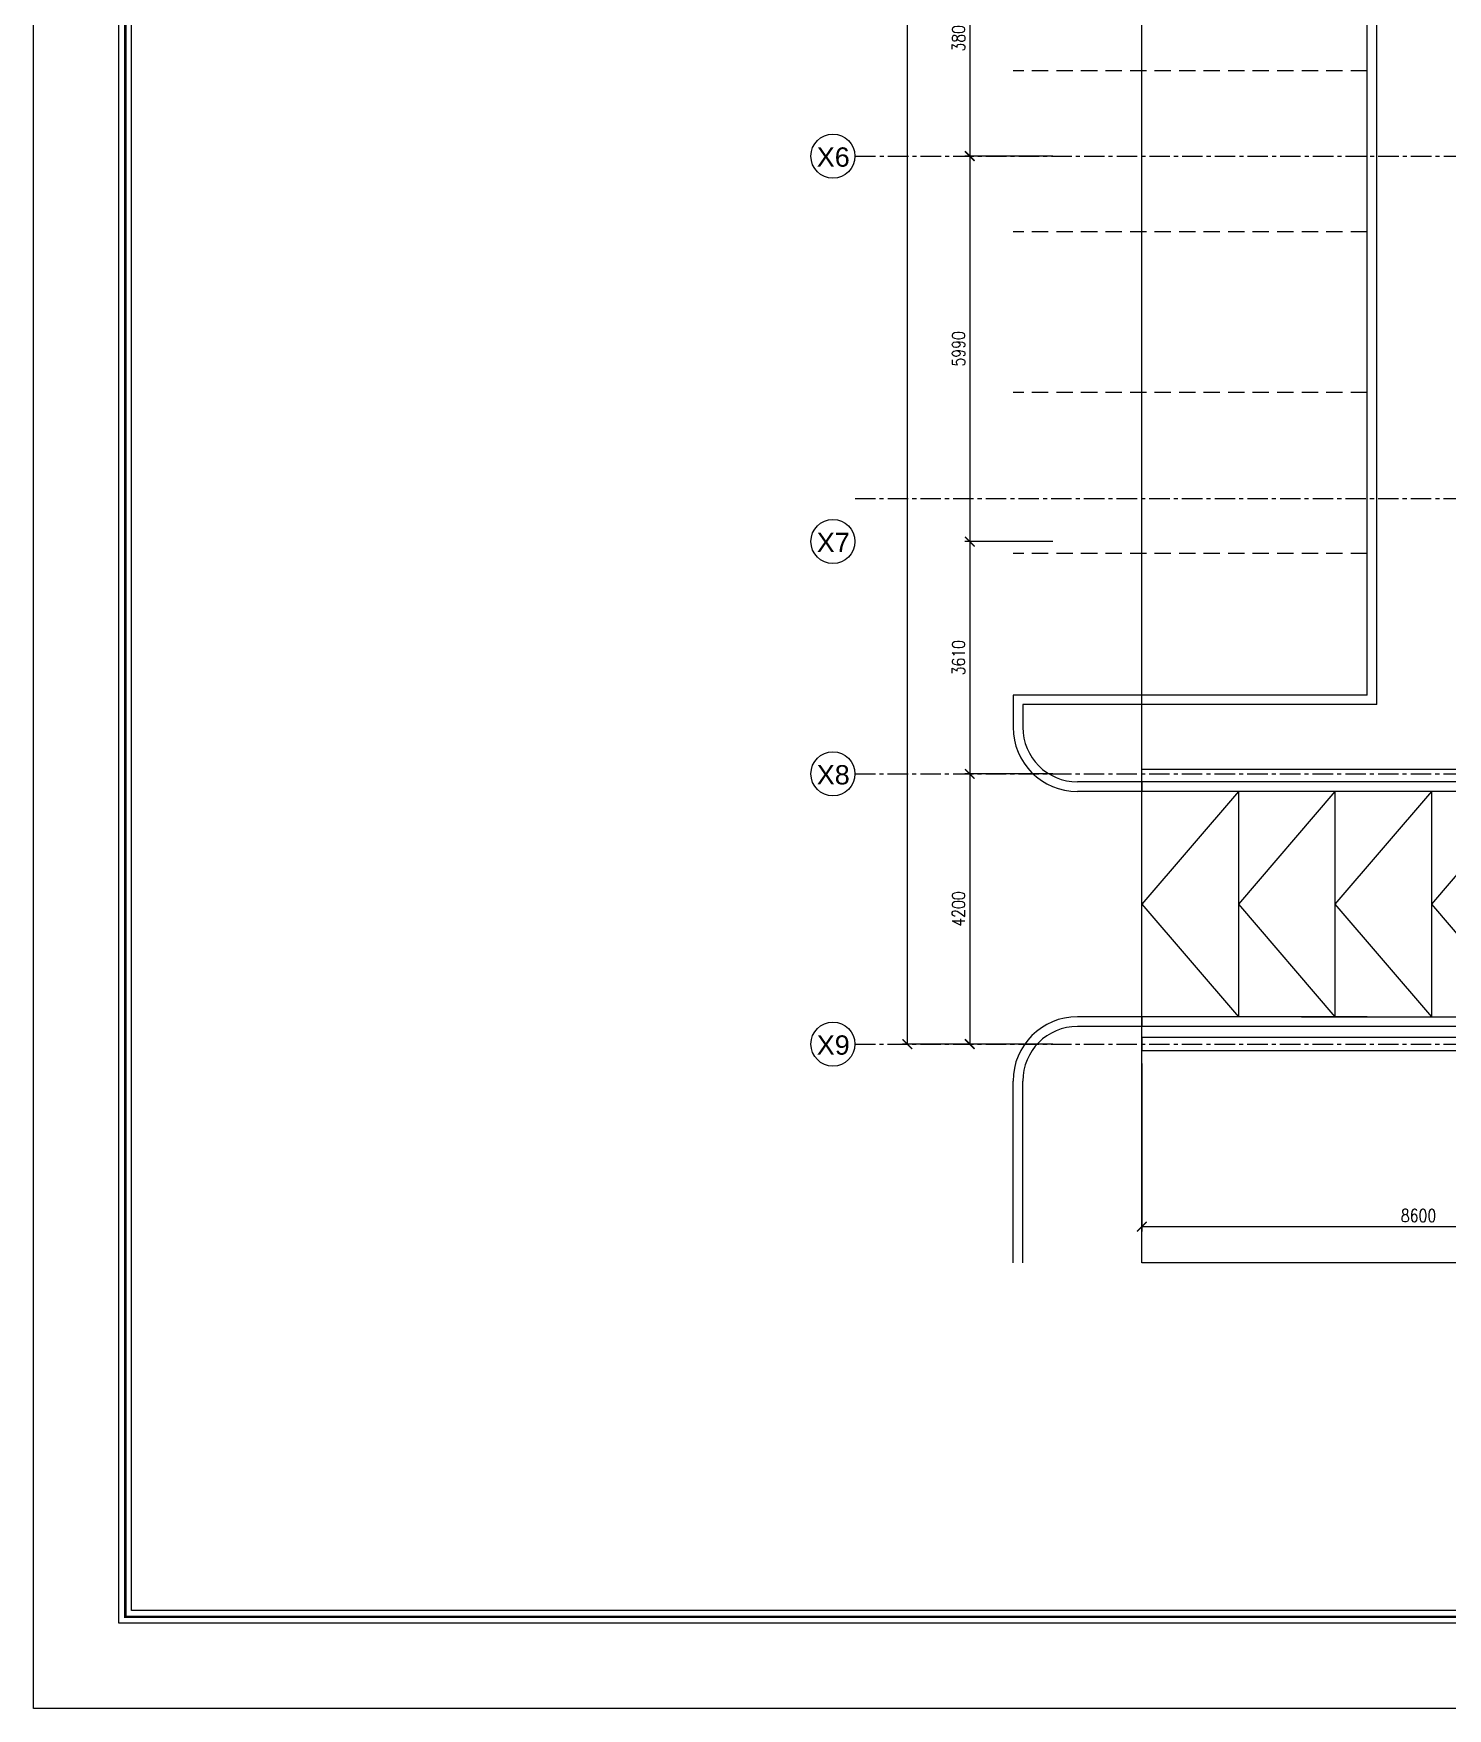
# Model space of a CAD drawing. Header units: millimetres. Extents: x -1288794 to 2153086, y -2701644 to -1335282.
# Drawn here: x 1073443 to 1095415, y -1519494 to -1493463 of the extents above; entities that cross this region are included whole.
import ezdxf
from ezdxf.enums import TextEntityAlignment as Align

# ---------------------------------------------------------------- set-up
doc = ezdxf.new("R2010")
doc.units = ezdxf.units.MM
doc.header["$LTSCALE"] = 100
doc.header["$PDMODE"] = 34
doc.linetypes.add('CENTER', pattern=[50.8, 31.75, -6.35, 6.35, -6.35])
doc.linetypes.add('DASHED', pattern=[19.05, 12.7, -6.35])
for name, color, linetype in [('A-ANNO-DIMS', 1, 'Continuous'), ('A-ANNO-SYMB', 33, 'Continuous'), ('A-ANNO-TEXT', 8, 'Continuous'), ('A-AREA', 8, 'CENTER'), ('A-GRID', 253, 'CENTER'), ('HATCH', 251, 'Continuous'), ('L-WALK', 8, 'Continuous'), ('LOGO LINE', 7, 'Continuous'), ('LOGO1LINE', 7, 'Continuous')]:
    doc.layers.add(name, color=color, linetype=linetype)
doc.styles.add('ROMANS', font='romans.shx', dxfattribs={"width": 0.8})
doc.styles.add('SANSSERIF', font='sas_____.pfb')
doc.dimstyles.new('100 of DIM2', dxfattribs={"dimscale": 0, "dimtxt": 200, "dimasz": 150, "dimexe": 75, "dimexo": 200, "dimgap": 75, "dimtad": 1, "dimdec": 0, "dimrnd": 5, "dimzin": 0, "dimdsep": 46, "dimtxsty": 'ROMANS', "dimblk": 'ARCHTICK', "dimcen": 100, "dimclrd": 94, "dimclre": 94, "dimclrt": 2, "dimadec": 0, "dimazin": 0, "dimtfac": 1, "dimtdec": 0, "dimtofl": 0, "dimtmove": 2, "dimatfit": 3, "dimldrblk": 'OPEN90', "dimfxl": 75, "dimtolj": 1, "dimtzin": 0, "dimarcsym": 0})

# ---------------------------------------------------------------- blocks, each defined once
blk = doc.blocks.new('_ArchTick')
at = {"color": 0, "linetype": 'ByBlock', "const_width": 0.15}
blk.add_lwpolyline([(-0.5, -0.5), (0.5, 0.5)], dxfattribs=at)
blk = doc.blocks.new('*D616')
at = {"layer": 'A-ANNO-DIMS', "color": 94, "lineweight": -2, "ltscale": 3, "transparency": 16777216}
for p, q in [((1089175, -1473969), (1086945, -1473969)), ((1087020, -1473969), (1087020, -1509169)), ((1089175, -1509169), (1086945, -1509169))]:
    blk.add_line(p, q, dxfattribs=at)
at = {"layer": 'Defpoints', "color": 0, "ltscale": 3, "transparency": 16777216}
for p in [(1089375, -1473969), (1087020, -1509169), (1089375, -1509169)]:
    blk.add_point(p, dxfattribs=at)
at = {"layer": 'A-ANNO-DIMS', "color": 94, "lineweight": -2, "ltscale": 3, "transparency": 16777216, "xscale": 150, "yscale": 150, "zscale": 150}
for p, rotation in [((1087020, -1473969), 90), ((1087020, -1509169), 270)]:
    blk.add_blockref('_ArchTick', p, dxfattribs=dict(at, rotation=rotation))
at = {"layer": 'A-ANNO-DIMS', "color": 2, "ltscale": 3, "transparency": 16777216, "insert": (1086845, -1491569), "char_height": 200, "attachment_point": 5, "rotation": 90, "style": 'ROMANS'}
blk.add_mtext('\\A1;35200', dxfattribs=at)
blk = doc.blocks.new('_Open90')
at = {"color": 0, "linetype": 'ByBlock', "lineweight": -2}
for p, q in [((0, 0), (-1, 0)), ((-0.5, 0.5), (0, 0)), ((0, 0), (-0.5, -0.5))]:
    blk.add_line(p, q, dxfattribs=at)
blk = doc.blocks.new('*D621')
at = {"layer": 'A-ANNO-DIMS', "color": 94, "lineweight": -2, "ltscale": 3, "transparency": 16777216}
for p, q in [((1089284, -1491569), (1087917, -1491569)), ((1087992, -1491569), (1087992, -1495369)), ((1089284, -1495369), (1087917, -1495369))]:
    blk.add_line(p, q, dxfattribs=at)
at = {"layer": 'Defpoints', "color": 0, "ltscale": 3, "transparency": 16777216}
for p in [(1089484, -1491569), (1087992, -1495369), (1089484, -1495369)]:
    blk.add_point(p, dxfattribs=at)
at = {"layer": 'A-ANNO-DIMS', "color": 94, "lineweight": -2, "ltscale": 3, "transparency": 16777216, "xscale": 150, "yscale": 150, "zscale": 150}
for p, rotation in [((1087992, -1491569), 90), ((1087992, -1495369), 270)]:
    blk.add_blockref('_ArchTick', p, dxfattribs=dict(at, rotation=rotation))
at = {"layer": 'A-ANNO-DIMS', "color": 2, "ltscale": 3, "transparency": 16777216, "insert": (1087817, -1493469), "char_height": 200, "attachment_point": 5, "rotation": 90, "style": 'ROMANS'}
blk.add_mtext('\\A1;3800', dxfattribs=at)
blk = doc.blocks.new('*D622')
at = {"layer": 'A-ANNO-DIMS', "color": 94, "lineweight": -2, "ltscale": 3, "transparency": 16777216}
for p, q in [((1089284, -1495369), (1087917, -1495369)), ((1087992, -1495369), (1087992, -1501359)), ((1089284, -1501359), (1087917, -1501359))]:
    blk.add_line(p, q, dxfattribs=at)
at = {"layer": 'Defpoints', "color": 0, "ltscale": 3, "transparency": 16777216}
for p in [(1089484, -1495369), (1087992, -1501359), (1089484, -1501359)]:
    blk.add_point(p, dxfattribs=at)
at = {"layer": 'A-ANNO-DIMS', "color": 94, "lineweight": -2, "ltscale": 3, "transparency": 16777216, "xscale": 150, "yscale": 150, "zscale": 150}
for p, rotation in [((1087992, -1495369), 90), ((1087992, -1501359), 270)]:
    blk.add_blockref('_ArchTick', p, dxfattribs=dict(at, rotation=rotation))
at = {"layer": 'A-ANNO-DIMS', "color": 2, "ltscale": 3, "transparency": 16777216, "insert": (1087817, -1498364), "char_height": 200, "attachment_point": 5, "rotation": 90, "style": 'ROMANS'}
blk.add_mtext('\\A1;5990', dxfattribs=at)
blk = doc.blocks.new('*D623')
at = {"layer": 'A-ANNO-DIMS', "color": 94, "lineweight": -2, "ltscale": 3, "transparency": 16777216}
for p, q in [((1089284, -1501359), (1087917, -1501359)), ((1087992, -1501359), (1087992, -1504969)), ((1089284, -1504969), (1087917, -1504969))]:
    blk.add_line(p, q, dxfattribs=at)
at = {"layer": 'Defpoints', "color": 0, "ltscale": 3, "transparency": 16777216}
for p in [(1089484, -1501359), (1087992, -1504969), (1089484, -1504969)]:
    blk.add_point(p, dxfattribs=at)
at = {"layer": 'A-ANNO-DIMS', "color": 94, "lineweight": -2, "ltscale": 3, "transparency": 16777216, "xscale": 150, "yscale": 150, "zscale": 150}
for p, rotation in [((1087992, -1501359), 90), ((1087992, -1504969), 270)]:
    blk.add_blockref('_ArchTick', p, dxfattribs=dict(at, rotation=rotation))
at = {"layer": 'A-ANNO-DIMS', "color": 2, "ltscale": 3, "transparency": 16777216, "insert": (1087817, -1503164), "char_height": 200, "attachment_point": 5, "rotation": 90, "style": 'ROMANS'}
blk.add_mtext('\\A1;3610', dxfattribs=at)
blk = doc.blocks.new('*D624')
at = {"layer": 'A-ANNO-DIMS', "color": 94, "lineweight": -2, "ltscale": 3, "transparency": 16777216}
for p, q in [((1089284, -1504969), (1087917, -1504969)), ((1087992, -1504969), (1087992, -1509169)), ((1089284, -1509169), (1087917, -1509169))]:
    blk.add_line(p, q, dxfattribs=at)
at = {"layer": 'Defpoints', "color": 0, "ltscale": 3, "transparency": 16777216}
for p in [(1089484, -1504969), (1087992, -1509169), (1089484, -1509169)]:
    blk.add_point(p, dxfattribs=at)
at = {"layer": 'A-ANNO-DIMS', "color": 94, "lineweight": -2, "ltscale": 3, "transparency": 16777216, "xscale": 150, "yscale": 150, "zscale": 150}
for p, rotation in [((1087992, -1504969), 90), ((1087992, -1509169), 270)]:
    blk.add_blockref('_ArchTick', p, dxfattribs=dict(at, rotation=rotation))
at = {"layer": 'A-ANNO-DIMS', "color": 2, "ltscale": 3, "transparency": 16777216, "insert": (1087817, -1507069), "char_height": 200, "attachment_point": 5, "rotation": 90, "style": 'ROMANS'}
blk.add_mtext('\\A1;4200', dxfattribs=at)
blk = doc.blocks.new('*D636')
at = {"layer": 'A-ANNO-DIMS', "color": 94, "linetype": 'Continuous', "lineweight": -2, "ltscale": 3, "transparency": 16777216}
for p, q in [((1090665, -1509469), (1090665, -1512083)), ((1099265, -1509469), (1099265, -1512083)), ((1099265, -1512008), (1090665, -1512008))]:
    blk.add_line(p, q, dxfattribs=at)
at = {"layer": 'Defpoints', "color": 0, "linetype": 'Continuous', "ltscale": 3, "transparency": 16777216}
for p in [(1090665, -1509269), (1099265, -1509269), (1090665, -1512008)]:
    blk.add_point(p, dxfattribs=at)
at = {"layer": 'A-ANNO-DIMS', "color": 94, "linetype": 'Continuous', "lineweight": -2, "ltscale": 3, "transparency": 16777216, "xscale": 150, "yscale": 150, "zscale": 150, "rotation": 180}
blk.add_blockref('_ArchTick', (1090665, -1512008), dxfattribs=at)
at = {"layer": 'A-ANNO-DIMS', "color": 94, "linetype": 'Continuous', "lineweight": -2, "ltscale": 3, "transparency": 16777216, "xscale": 150, "yscale": 150, "zscale": 150}
blk.add_blockref('_ArchTick', (1099265, -1512008), dxfattribs=at)
at = {"layer": 'A-ANNO-DIMS', "color": 2, "linetype": 'Continuous', "ltscale": 3, "transparency": 16777216, "insert": (1094965, -1511833), "char_height": 200, "attachment_point": 5, "style": 'ROMANS'}
blk.add_mtext('\\A1;8600', dxfattribs=at)

msp = doc.modelspace()

# ---------------------------------------------------------------- linework, layer by layer
at = {"layer": 'A-ANNO-SYMB', "ltscale": 3}
for centre in [(1085865.5, -1495368.6), (1085865.5, -1501358.6), (1085865.5, -1504968.6), (1085865.5, -1509168.6)]:
    msp.add_circle(centre, 342.2, dxfattribs=at)
at = {"layer": 'A-AREA', "ltscale": 15}
for p, q in [((1090664.9, -1512568.6), (1090664.9, -1472568.6)), ((1125764.9, -1512568.6), (1090664.9, -1512568.6))]:
    msp.add_line(p, q, dxfattribs=at)
at = {"layer": 'A-AREA', "linetype": 'Continuous', "ltscale": 3}
for p, q in [((1090664.9, -1505093.6), (1090664.9, -1504893.6)), ((1090664.9, -1504893.6), (1097964.9, -1504893.6)), ((1097964.9, -1505093.6), (1090664.9, -1505093.6)), ((1096664.9, -1509068.6), (1090664.9, -1509068.6)), ((1090664.9, -1509068.6), (1090664.9, -1509268.6)), ((1090664.9, -1509268.6), (1099264.9, -1509268.6))]:
    msp.add_line(p, q, dxfattribs=at)
at = {"layer": 'A-GRID', "ltscale": 0.1}
for p, q in [((1086211.5, -1495368.6), (1129751.1, -1495368.6)), ((1086209.1, -1500687.6), (1129748.7, -1500687.6)), ((1086207.7, -1504968.6), (1129747.3, -1504968.6)), ((1086207.7, -1509168.6), (1129747.3, -1509168.6))]:
    msp.add_line(p, q, dxfattribs=at)
at = {"layer": 'HATCH', "ltscale": 3}
for p, q in [((1092164.9, -1505243.6), (1092164.9, -1508743.6)), ((1093664.9, -1505243.6), (1093664.9, -1508743.6)), ((1095164.9, -1505243.6), (1095164.9, -1508743.6))]:
    msp.add_line(p, q, dxfattribs=at)
for points in [[(1092164.9, -1505243.6), (1090664.9, -1506993.6), (1092164.9, -1508743.6)], [(1093664.9, -1505243.6), (1092164.9, -1506993.6), (1093664.9, -1508743.6)], [(1095164.9, -1505243.6), (1093664.9, -1506993.6), (1095164.9, -1508743.6)], [(1096664.9, -1505243.6), (1095164.9, -1506993.6), (1096664.9, -1508743.6)]]:
    msp.add_lwpolyline(points, dxfattribs=at)
at = {"layer": 'L-WALK', "ltscale": 15}
for p, q in [((1094314.9, -1503893.6), (1094314.9, -1476394.7)), ((1094164.9, -1503743.6), (1094164.9, -1476544.7)), ((1088664.9, -1503743.6), (1088664.9, -1504243.6)), ((1088814.9, -1503893.6), (1088814.9, -1504243.6)), ((1088664.9, -1512568.6), (1088664.9, -1509743.6)), ((1088814.9, -1512568.6), (1088814.9, -1509743.6)), ((1088664.9, -1512568.6), (1088664.9, -1512544.7)), ((1088814.9, -1512568.6), (1088814.9, -1512544.7))]:
    msp.add_line(p, q, dxfattribs=at)
at = {"layer": 'L-WALK', "linetype": 'DASHED', "ltscale": 0.2}
for p, q in [((1094164.9, -1494044.7), (1088664.9, -1494044.7)), ((1094164.9, -1496544.7), (1088664.9, -1496544.7)), ((1094164.9, -1499044.7), (1088664.9, -1499044.7)), ((1094164.9, -1501544.7), (1088664.9, -1501544.7))]:
    msp.add_line(p, q, dxfattribs=at)
at = {"layer": 'L-WALK', "ltscale": 3}
for p, q in [((1094164.9, -1503743.6), (1088664.9, -1503743.6)), ((1094314.9, -1503893.6), (1088814.9, -1503893.6)), ((1097964.9, -1505093.6), (1089664.9, -1505093.6)), ((1099264.9, -1505243.6), (1089664.9, -1505243.6)), ((1090664.9, -1505093.6), (1090664.9, -1505243.6)), ((1094164.9, -1508743.6), (1089664.9, -1508743.6)), ((1099264.9, -1508893.6), (1089664.9, -1508893.6)), ((1090664.9, -1508743.6), (1090664.9, -1508893.6)), ((1093145.2, -1508743.6), (1099264.9, -1508743.6))]:
    msp.add_line(p, q, dxfattribs=at)
at = {"layer": 'L-WALK', "ltscale": 15}
for centre, radius, start, end in [((1089664.9, -1504243.6), 1000, 180, 270), ((1089664.9, -1504243.6), 850, 180, 270), ((1089664.9, -1509743.6), 1000, 90, 180), ((1089664.9, -1509743.6), 850, 90, 180)]:
    msp.add_arc(centre, radius, start, end, dxfattribs=at)
at = {"layer": 'LOGO LINE'}
msp.add_lwpolyline([(1152201.1, -1519493.9), (1073443, -1519493.9), (1073443, -1463806.4), (1152201.1, -1463806.4)], close=True, dxfattribs=at)
at = {"layer": 'LOGO1LINE'}
for points in [[(1150875.2, -1518168), (1074768.9, -1518168), (1074768.9, -1465132.3), (1150875.2, -1465132.3)], [(1140566.5, -1517969.1), (1074967.8, -1517969.1), (1074967.8, -1465331.1), (1140566.5, -1465331.1)]]:
    msp.add_lwpolyline(points, close=True, dxfattribs=at)
at = {"layer": 'LOGO1LINE', "const_width": 39.8}
msp.add_lwpolyline([(1150775.7, -1518068.5), (1074868.4, -1518068.5), (1074868.4, -1465231.7), (1150775.7, -1465231.7)], close=True, dxfattribs=at)

# ---------------------------------------------------------------- texts
at = {"layer": 'A-ANNO-TEXT', "style": 'SANSSERIF'}
for s, p in [('X6', (1085870.1, -1495533.2)), ('X7', (1085870.1, -1501523.2)), ('X8', (1085870.1, -1505133.2)), ('X9', (1085870.1, -1509333.2))]:
    msp.add_text(s, height=300, dxfattribs=at).set_placement(p, align=Align.CENTER)

# ---------------------------------------------------------------- dimensions: what is measured, and where the dimension line sits
at = {"layer": 'A-ANNO-DIMS', "ltscale": 3}
for base, p1, p2, picture, middle in [((1087019.7, -1509168.6), (1089374.8, -1473968.6), (1089374.8, -1509168.6), '*D616', (1086844.7, -1491568.6)), ((1087992.1, -1495368.6), (1089483.7, -1491568.6), (1089483.7, -1495368.6), '*D621', (1087817.1, -1493468.6)), ((1087992.1, -1501358.6), (1089483.7, -1495368.6), (1089483.7, -1501358.6), '*D622', (1087817.1, -1498363.6)), ((1087992.1, -1504968.6), (1089483.7, -1501358.6), (1089483.7, -1504968.6), '*D623', (1087817.1, -1503163.6)), ((1087992.1, -1509168.6), (1089483.7, -1504968.6), (1089483.7, -1509168.6), '*D624', (1087817.1, -1507068.6))]:
    dim = msp.add_linear_dim(base=base, p1=p1, p2=p2, angle=90, dimstyle='100 of DIM2', override={"dimscale": 1}, dxfattribs=at)
    dim.commit()
    dim.dimension.update_dxf_attribs({"geometry": picture, "text_midpoint": middle})
at = {"layer": 'A-ANNO-DIMS', "linetype": 'Continuous', "ltscale": 3}
dim = msp.add_linear_dim(base=(1090664.9, -1512007.6), p1=(1099264.9, -1509268.6), p2=(1090664.9, -1509268.6), dimstyle='100 of DIM2', override={"dimscale": 1}, dxfattribs=at)
dim.commit()
dim.dimension.update_dxf_attribs({"geometry": '*D636', "text_midpoint": (1094964.9, -1511832.6)})

doc.saveas('drawing.dxf')
